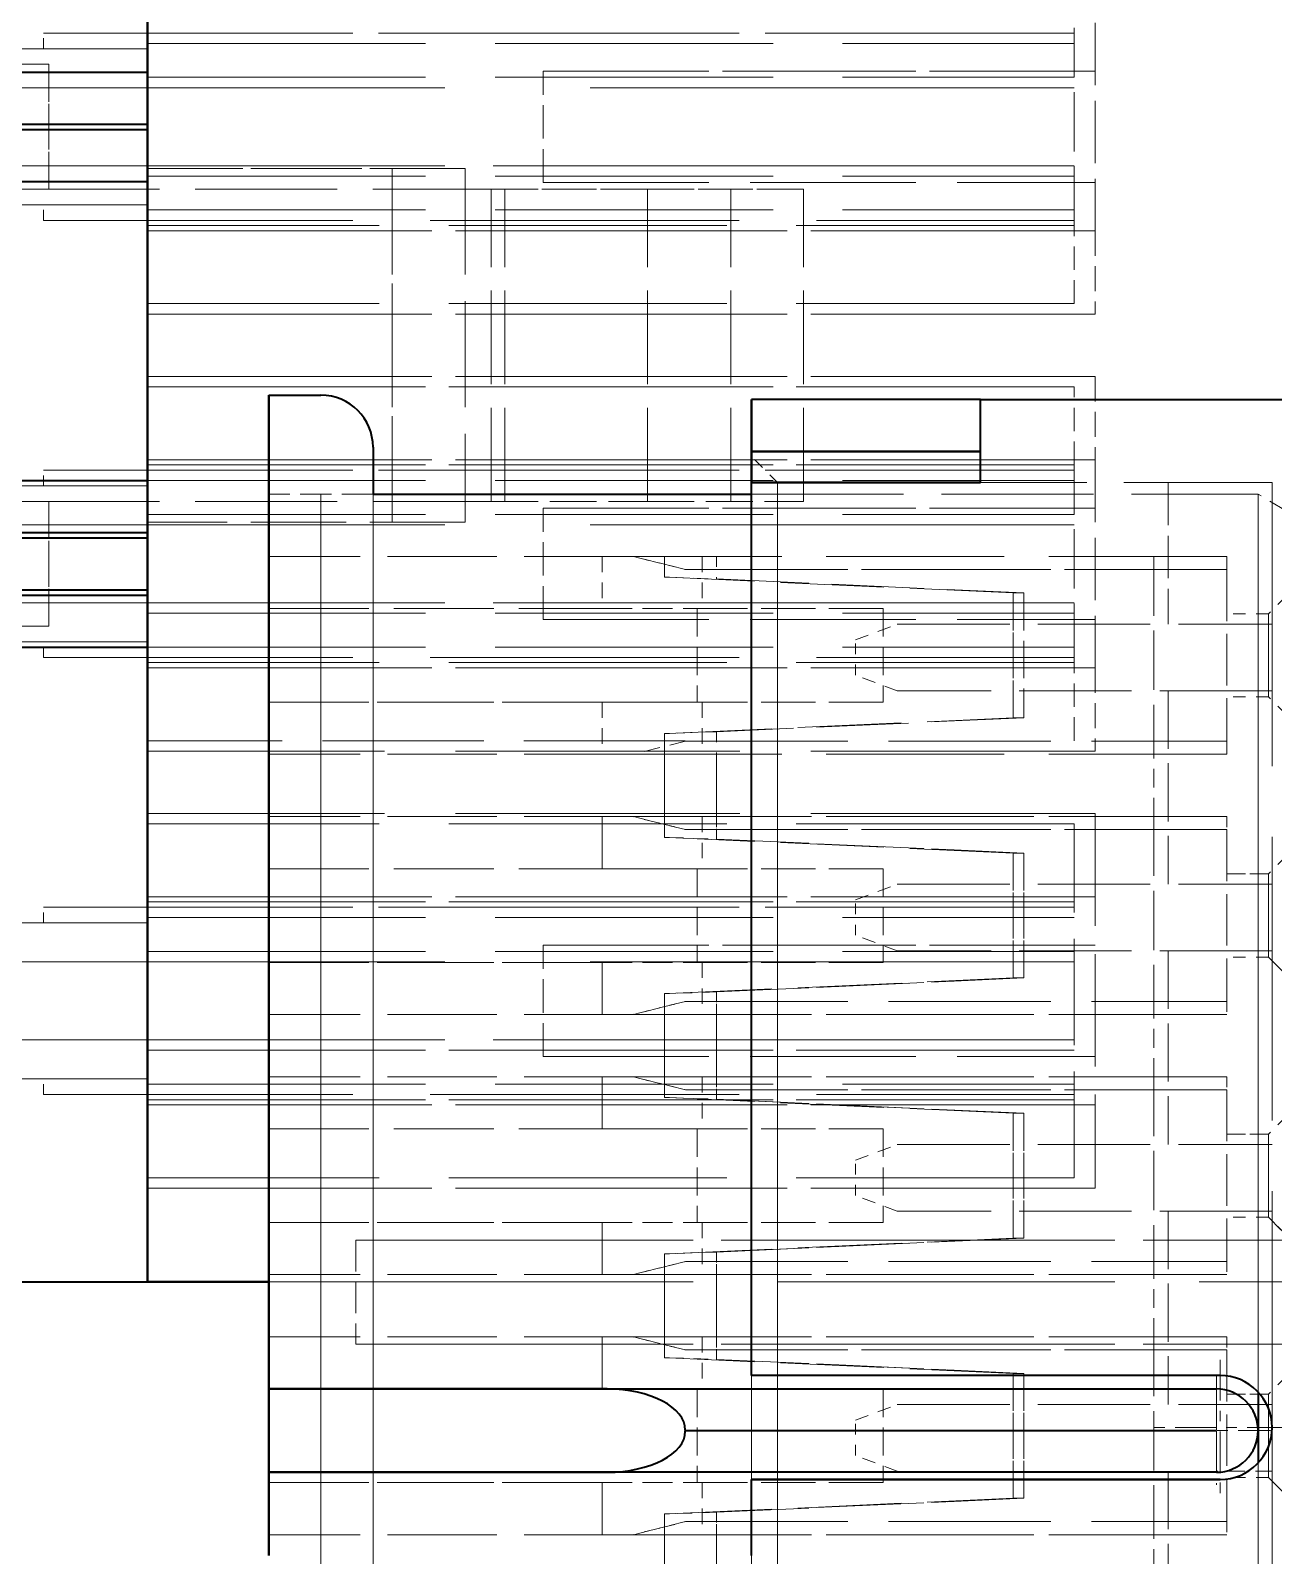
# Model space of a CAD drawing. Extents: x 23 to 417, y 3 to 294.
# Drawn here: x 326.78 to 338.72, y 114.4 to 129.05 of the extents above; entities that cross this region are included whole.
import ezdxf

# ---------------------------------------------------------------- set-up
doc = ezdxf.new("R2010")
doc.units = 0
doc.linetypes.add('DASHDOT', pattern=[18.5, 12, -3, 0.5, -3])
doc.linetypes.add('DASHED', pattern=[15, 12, -3])
doc.layers.get('0').update_dxf_attribs({"lineweight": 13})

# ---------------------------------------------------------------- blocks, each defined once
blk = doc.blocks.new('BLOCK111')
at = {"color": 7, "linetype": 'DASHDOT', "lineweight": 13, "ltscale": 0.0325}
for p, q in [((36.898, -80.427), (36.898, -81.727)), ((37.548, -81.077), (36.248, -81.077))]:
    blk.add_line(p, q, dxfattribs=at)
blk = doc.blocks.new('BLOCK115')
at = {"color": 7, "linetype": 'DASHDOT', "lineweight": 13, "ltscale": 0.026}
for p, q in [((36.863, -80.587), (36.863, -81.627)), ((37.383, -81.107), (36.343, -81.107))]:
    blk.add_line(p, q, dxfattribs=at)
blk = doc.blocks.new('BLOCK123')
at = {"color": 7, "lineweight": 35, "ltscale": 0.45}
for p, q in [((26.598, -79.677), (26.598, -61.677)), ((26.598, -61.677), (26.598, -79.677))]:
    blk.add_line(p, q, dxfattribs=at)
at = {"color": 7, "lineweight": 35, "ltscale": 0.085625}
blk.add_line((26.598, -68.052), (26.598, -64.627), dxfattribs=at)
blk.add_line((26.598, -68.052), (26.598, -64.627), dxfattribs=at)
at = {"color": 7, "linetype": 'DASHED', "lineweight": 13, "ltscale": 0.2475}
for p, q in [((35.498, -67.677), (25.598, -67.677)), ((25.598, -67.677), (35.498, -67.677)), ((25.598, -69.477), (35.498, -69.477)), ((25.598, -69.477), (35.498, -69.477)), ((35.498, -71.877), (25.598, -71.877)), ((25.598, -71.877), (35.498, -71.877)), ((25.598, -73.677), (35.498, -73.677)), ((25.598, -73.677), (35.498, -73.677)), ((35.498, -76.077), (25.598, -76.077)), ((25.598, -76.077), (35.498, -76.077)), ((25.598, -77.877), (35.498, -77.877)), ((25.598, -77.877), (35.498, -77.877))]:
    blk.add_line(p, q, dxfattribs=at)
at = {"color": 7, "linetype": 'DASHED', "lineweight": 13, "ltscale": 0.00375}
for p, q in [((25.598, -67.827), (25.598, -67.677)), ((25.598, -67.827), (25.598, -67.677)), ((25.598, -69.477), (25.598, -69.327)), ((25.598, -69.477), (25.598, -69.327)), ((25.598, -72.027), (25.598, -71.877)), ((25.598, -72.027), (25.598, -71.877)), ((25.598, -73.677), (25.598, -73.527)), ((25.598, -73.677), (25.598, -73.527)), ((25.598, -76.227), (25.598, -76.077)), ((25.598, -76.227), (25.598, -76.077)), ((25.598, -77.877), (25.598, -77.727)), ((25.598, -77.877), (25.598, -77.727))]:
    blk.add_line(p, q, dxfattribs=at)
at = {"color": 7, "linetype": 'DASHED', "lineweight": 13, "ltscale": 0.0475}
for p, q in [((35.498, -69.527), (35.498, -67.627)), ((35.498, -69.527), (35.498, -67.627)), ((35.498, -73.727), (35.498, -71.827)), ((35.498, -73.727), (35.498, -71.827)), ((36.263, -72.707), (36.263, -74.607)), ((36.263, -72.707), (36.263, -74.607)), ((36.263, -75.207), (36.263, -77.107)), ((36.263, -75.207), (36.263, -77.107)), ((36.263, -77.707), (36.263, -79.607)), ((36.263, -77.707), (36.263, -79.607)), ((36.263, -80.207), (36.263, -82.107)), ((36.263, -80.207), (36.263, -82.107))]:
    blk.add_line(p, q, dxfattribs=at)
at = {"color": 7, "linetype": 'DASHED', "lineweight": 13, "ltscale": 0.05}
for p, q in [((35.698, -67.577), (35.698, -69.577)), ((35.698, -67.577), (35.698, -69.577)), ((35.698, -71.777), (35.698, -73.777)), ((35.698, -71.777), (35.698, -73.777))]:
    blk.add_line(p, q, dxfattribs=at)
at = {"color": 7, "linetype": 'DASHED', "lineweight": 13, "ltscale": 0.2425}
for p, q in [((26.598, -67.827), (16.898, -67.827)), ((16.898, -67.827), (26.598, -67.827)), ((16.898, -69.327), (26.598, -69.327)), ((16.898, -69.327), (26.598, -69.327)), ((26.598, -72.027), (16.898, -72.027)), ((16.898, -72.027), (26.598, -72.027)), ((16.898, -73.527), (26.598, -73.527)), ((16.898, -73.527), (26.598, -73.527)), ((26.598, -76.227), (16.898, -76.227)), ((16.898, -76.227), (26.598, -76.227)), ((16.898, -77.727), (26.598, -77.727)), ((16.898, -77.727), (26.598, -77.727))]:
    blk.add_line(p, q, dxfattribs=at)
at = {"color": 7, "linetype": 'DASHED', "lineweight": 13, "ltscale": 0.008125}
for p, q in [((26.598, -68.102), (26.598, -67.777)), ((26.598, -68.102), (26.598, -67.777)), ((26.598, -69.377), (26.598, -69.052)), ((26.598, -69.377), (26.598, -69.052)), ((26.598, -72.302), (26.598, -71.977)), ((26.598, -72.302), (26.598, -71.977)), ((26.598, -73.577), (26.598, -73.252)), ((26.598, -73.577), (26.598, -73.252)), ((26.598, -76.502), (26.598, -76.177)), ((26.598, -76.502), (26.598, -76.177)), ((26.598, -77.777), (26.598, -77.452)), ((26.598, -77.777), (26.598, -77.452))]:
    blk.add_line(p, q, dxfattribs=at)
at = {"color": 7, "linetype": 'DASHED', "lineweight": 13, "ltscale": 0.2225}
for p, q in [((26.598, -67.777), (35.498, -67.777)), ((26.598, -67.777), (35.498, -67.777)), ((26.598, -68.102), (35.498, -68.102)), ((26.598, -68.102), (35.498, -68.102)), ((26.598, -68.102), (35.498, -68.102)), ((26.598, -68.102), (35.498, -68.102)), ((26.598, -69.052), (35.498, -69.052)), ((26.598, -69.052), (35.498, -69.052)), ((26.598, -69.052), (35.498, -69.052)), ((26.598, -69.052), (35.498, -69.052)), ((26.598, -69.377), (35.498, -69.377)), ((26.598, -69.377), (35.498, -69.377)), ((35.498, -69.527), (26.598, -69.527)), ((35.498, -69.527), (26.598, -69.527)), ((35.498, -70.277), (26.598, -70.277)), ((35.498, -70.277), (26.598, -70.277)), ((26.598, -71.077), (35.498, -71.077)), ((35.498, -71.077), (26.598, -71.077)), ((26.598, -71.827), (35.498, -71.827)), ((35.498, -71.827), (26.598, -71.827)), ((26.598, -71.977), (35.498, -71.977)), ((26.598, -71.977), (35.498, -71.977)), ((26.598, -72.302), (35.498, -72.302)), ((26.598, -72.302), (35.498, -72.302)), ((26.598, -72.302), (35.498, -72.302)), ((26.598, -72.302), (35.498, -72.302)), ((26.598, -73.252), (35.498, -73.252)), ((26.598, -73.252), (35.498, -73.252)), ((26.598, -73.252), (35.498, -73.252)), ((26.598, -73.252), (35.498, -73.252)), ((26.598, -73.577), (35.498, -73.577)), ((26.598, -73.577), (35.498, -73.577)), ((35.498, -73.727), (26.598, -73.727)), ((35.498, -73.727), (26.598, -73.727)), ((35.498, -75.277), (26.598, -75.277)), ((35.498, -75.277), (26.598, -75.277)), ((26.598, -76.027), (35.498, -76.027)), ((35.498, -76.027), (26.598, -76.027)), ((26.598, -76.177), (35.498, -76.177)), ((26.598, -76.177), (35.498, -76.177)), ((26.598, -76.502), (35.498, -76.502)), ((26.598, -76.502), (35.498, -76.502)), ((26.598, -76.502), (35.498, -76.502)), ((26.598, -76.502), (35.498, -76.502)), ((26.598, -77.452), (35.498, -77.452)), ((35.498, -77.452), (26.598, -77.452)), ((26.598, -77.452), (35.498, -77.452)), ((26.598, -77.452), (35.498, -77.452)), ((26.598, -77.777), (35.498, -77.777)), ((26.598, -77.777), (35.498, -77.777)), ((26.598, -77.927), (35.498, -77.927)), ((35.498, -77.927), (26.598, -77.927)), ((35.498, -78.677), (26.598, -78.677)), ((35.498, -78.677), (26.598, -78.677))]:
    blk.add_line(p, q, dxfattribs=at)
at = {"color": 7, "linetype": 'DASHED', "lineweight": 13, "ltscale": 0.0525}
for p, q in [((23.548, -67.977), (25.648, -67.977)), ((23.548, -67.977), (25.648, -67.977)), ((25.648, -69.177), (23.548, -69.177)), ((23.548, -69.177), (25.648, -69.177)), ((23.548, -72.177), (25.648, -72.177)), ((23.548, -72.177), (25.648, -72.177)), ((25.648, -73.377), (23.548, -73.377)), ((23.548, -73.377), (25.648, -73.377))]:
    blk.add_line(p, q, dxfattribs=at)
at = {"color": 7, "linetype": 'DASHED', "lineweight": 13, "ltscale": 0.03}
for p, q in [((25.648, -67.977), (25.648, -69.177)), ((25.648, -69.177), (25.648, -67.977)), ((25.648, -72.177), (25.648, -73.377)), ((25.648, -73.377), (25.648, -72.177)), ((34.912, -74.257), (34.912, -73.057)), ((34.912, -73.057), (34.912, -74.257)), ((35.013, -73.057), (35.013, -74.257)), ((35.013, -73.057), (35.013, -74.257)), ((34.912, -76.757), (34.912, -75.557)), ((34.912, -75.557), (34.912, -76.757)), ((35.013, -76.757), (35.013, -75.557)), ((35.013, -75.557), (35.013, -76.757)), ((34.912, -79.257), (34.912, -78.057)), ((34.912, -78.057), (34.912, -79.257)), ((35.013, -79.257), (35.013, -78.057)), ((35.013, -78.057), (35.013, -79.257)), ((34.912, -81.757), (34.912, -80.557)), ((34.912, -80.557), (34.912, -81.757)), ((35.013, -81.757), (35.013, -80.557)), ((35.013, -80.557), (35.013, -81.757))]:
    blk.add_line(p, q, dxfattribs=at)
at = {"color": 7, "lineweight": 35, "ltscale": 0.2425}
for p, q in [((16.898, -68.052), (26.598, -68.052)), ((16.898, -68.052), (26.598, -68.052)), ((16.898, -68.552), (26.598, -68.552)), ((16.898, -68.552), (26.598, -68.552)), ((16.898, -68.602), (26.598, -68.602)), ((16.898, -68.602), (26.598, -68.602)), ((16.898, -69.102), (26.598, -69.102)), ((16.898, -69.102), (26.598, -69.102)), ((16.898, -71.977), (26.598, -71.977)), ((16.898, -71.977), (26.598, -71.977)), ((16.898, -72.477), (26.598, -72.477)), ((16.898, -72.477), (26.598, -72.477)), ((16.898, -72.527), (26.598, -72.527)), ((16.898, -72.527), (26.598, -72.527)), ((16.898, -73.027), (26.598, -73.027)), ((16.898, -73.027), (26.598, -73.027)), ((16.898, -73.077), (26.598, -73.077)), ((16.898, -73.077), (26.598, -73.077)), ((16.898, -73.577), (26.598, -73.577)), ((16.898, -73.577), (26.598, -73.577)), ((16.898, -79.677), (26.598, -79.677)), ((16.898, -79.677), (26.598, -79.677))]:
    blk.add_line(p, q, dxfattribs=at)
at = {"color": 7, "lineweight": 35, "ltscale": 0.0125}
for p, q in [((26.598, -68.052), (26.598, -68.552)), ((26.598, -68.552), (26.598, -68.052)), ((26.598, -68.602), (26.598, -69.102)), ((26.598, -69.102), (26.598, -68.602)), ((27.763, -71.157), (28.263, -71.157)), ((27.763, -71.157), (28.263, -71.157)), ((32.398, -71.197), (32.398, -71.697)), ((32.398, -71.697), (32.398, -71.197)), ((34.598, -71.697), (34.598, -71.197)), ((34.598, -71.697), (34.598, -71.197)), ((26.598, -71.977), (26.598, -72.477)), ((26.598, -72.477), (26.598, -71.977)), ((26.598, -72.527), (26.598, -73.027)), ((26.598, -73.027), (26.598, -72.527)), ((26.598, -73.077), (26.598, -73.577)), ((26.598, -73.577), (26.598, -73.077))]:
    blk.add_line(p, q, dxfattribs=at)
at = {"color": 7, "linetype": 'DASHED', "lineweight": 13, "ltscale": 0.02675}
for p, q in [((30.398, -69.112), (30.398, -68.042)), ((30.398, -69.112), (30.398, -68.042)), ((30.398, -73.312), (30.398, -72.242)), ((30.398, -73.312), (30.398, -72.242)), ((30.398, -77.512), (30.398, -76.442)), ((30.398, -77.512), (30.398, -76.442))]:
    blk.add_line(p, q, dxfattribs=at)
at = {"color": 7, "linetype": 'DASHED', "lineweight": 13, "ltscale": 0.1325}
for p, q in [((35.698, -68.042), (30.398, -68.042)), ((30.398, -68.042), (35.698, -68.042)), ((30.398, -69.112), (35.698, -69.112)), ((30.398, -69.112), (35.698, -69.112)), ((35.698, -72.242), (30.398, -72.242)), ((30.398, -72.242), (35.698, -72.242)), ((30.398, -73.312), (35.698, -73.312)), ((30.398, -73.312), (35.698, -73.312)), ((35.698, -76.442), (30.398, -76.442)), ((30.398, -76.442), (35.698, -76.442)), ((30.398, -77.512), (35.698, -77.512)), ((30.398, -77.512), (35.698, -77.512))]:
    blk.add_line(p, q, dxfattribs=at)
at = {"color": 7, "linetype": 'DASHED', "lineweight": 13, "ltscale": 0.465}
for p, q in [((16.898, -68.202), (35.498, -68.202)), ((16.898, -68.202), (35.498, -68.202)), ((16.898, -68.202), (35.498, -68.202)), ((16.898, -68.202), (35.498, -68.202)), ((16.898, -68.952), (35.498, -68.952)), ((35.498, -68.952), (16.898, -68.952)), ((16.898, -68.952), (35.498, -68.952)), ((16.898, -68.952), (35.498, -68.952)), ((16.898, -72.402), (35.498, -72.402)), ((16.898, -72.402), (35.498, -72.402)), ((16.898, -72.402), (35.498, -72.402)), ((16.898, -72.402), (35.498, -72.402)), ((16.898, -73.152), (35.498, -73.152)), ((35.498, -73.152), (16.898, -73.152)), ((16.898, -73.152), (35.498, -73.152)), ((16.898, -73.152), (35.498, -73.152)), ((16.898, -76.602), (35.498, -76.602)), ((16.898, -76.602), (35.498, -76.602)), ((16.898, -76.602), (35.498, -76.602)), ((16.898, -76.602), (35.498, -76.602)), ((16.898, -77.352), (35.498, -77.352)), ((35.498, -77.352), (16.898, -77.352)), ((16.898, -77.352), (35.498, -77.352)), ((16.898, -77.352), (35.498, -77.352))]:
    blk.add_line(p, q, dxfattribs=at)
at = {"color": 7, "lineweight": 35, "ltscale": 0.00125}
for p, q in [((26.598, -68.602), (26.598, -68.552)), ((26.598, -68.602), (26.598, -68.552)), ((26.598, -72.527), (26.598, -72.477)), ((26.598, -72.527), (26.598, -72.477)), ((26.598, -73.077), (26.598, -73.027)), ((26.598, -73.077), (26.598, -73.027))]:
    blk.add_line(p, q, dxfattribs=at)
at = {"color": 7, "linetype": 'DASHED', "lineweight": 13, "ltscale": 0.07625}
for p, q in [((26.598, -68.977), (29.648, -68.977)), ((29.648, -68.977), (26.598, -68.977)), ((29.648, -72.377), (26.598, -72.377)), ((29.648, -72.377), (26.598, -72.377))]:
    blk.add_line(p, q, dxfattribs=at)
at = {"color": 7, "linetype": 'DASHED', "lineweight": 13, "ltscale": 0.085}
for p, q in [((28.948, -72.377), (28.948, -68.977)), ((28.948, -68.977), (28.948, -72.377)), ((29.648, -68.977), (29.648, -72.377)), ((29.648, -68.977), (29.648, -72.377)), ((35.498, -78.677), (35.498, -75.277)), ((35.498, -78.677), (35.498, -75.277))]:
    blk.add_line(p, q, dxfattribs=at)
at = {"color": 7, "lineweight": 35, "ltscale": 0.071875}
blk.add_line((26.598, -71.977), (26.598, -69.102), dxfattribs=at)
blk.add_line((26.598, -71.977), (26.598, -69.102), dxfattribs=at)
at = {"color": 7, "linetype": 'DASHED', "lineweight": 13, "ltscale": 0.11375}
for p, q in [((25.348, -69.177), (29.898, -69.177)), ((25.348, -69.177), (29.898, -69.177)), ((25.348, -72.177), (29.898, -72.177)), ((25.348, -72.177), (29.898, -72.177))]:
    blk.add_line(p, q, dxfattribs=at)
at = {"color": 7, "linetype": 'DASHED', "lineweight": 13, "ltscale": 0.0375}
for p, q in [((31.398, -69.177), (29.898, -69.177)), ((29.898, -69.177), (31.398, -69.177)), ((32.898, -69.177), (31.398, -69.177)), ((31.398, -69.177), (32.898, -69.177)), ((29.898, -72.177), (31.398, -72.177)), ((29.898, -72.177), (31.398, -72.177)), ((31.398, -72.177), (32.898, -72.177)), ((31.398, -72.177), (32.898, -72.177))]:
    blk.add_line(p, q, dxfattribs=at)
at = {"color": 7, "linetype": 'DASHED', "lineweight": 13, "ltscale": 0.075}
for p, q in [((29.898, -72.177), (29.898, -69.177)), ((29.898, -72.177), (29.898, -69.177)), ((30.03, -72.177), (30.03, -69.177)), ((30.03, -72.177), (30.03, -69.177)), ((31.398, -72.177), (31.398, -69.177)), ((31.398, -72.177), (31.398, -69.177)), ((32.198, -72.177), (32.198, -69.177)), ((32.198, -72.177), (32.198, -69.177)), ((32.898, -72.177), (32.898, -69.177)), ((32.898, -72.177), (32.898, -69.177))]:
    blk.add_line(p, q, dxfattribs=at)
at = {"color": 7, "linetype": 'DASHED', "lineweight": 13, "ltscale": 0.2275}
for p, q in [((26.598, -69.577), (35.698, -69.577)), ((35.698, -69.577), (26.598, -69.577)), ((26.598, -70.377), (35.698, -70.377)), ((35.698, -70.377), (26.598, -70.377)), ((26.598, -70.977), (35.698, -70.977)), ((35.698, -70.977), (26.598, -70.977)), ((26.598, -71.777), (35.698, -71.777)), ((35.698, -71.777), (26.598, -71.777)), ((26.598, -73.777), (35.698, -73.777)), ((35.698, -73.777), (26.598, -73.777)), ((35.698, -74.577), (26.598, -74.577)), ((35.698, -74.577), (26.598, -74.577)), ((35.698, -75.177), (26.598, -75.177)), ((35.698, -75.177), (26.598, -75.177)), ((26.598, -75.977), (35.698, -75.977)), ((35.698, -75.977), (26.598, -75.977)), ((26.598, -77.977), (35.698, -77.977)), ((35.698, -77.977), (26.598, -77.977)), ((26.598, -78.777), (35.698, -78.777)), ((35.698, -78.777), (26.598, -78.777))]:
    blk.add_line(p, q, dxfattribs=at)
at = {"color": 7, "linetype": 'DASHED', "lineweight": 13, "ltscale": 0.01875}
for p, q in [((35.498, -70.277), (35.498, -69.527)), ((35.498, -70.277), (35.498, -69.527)), ((35.498, -71.827), (35.498, -71.077)), ((35.498, -71.827), (35.498, -71.077)), ((35.498, -74.477), (35.498, -73.727)), ((35.498, -74.477), (35.498, -73.727))]:
    blk.add_line(p, q, dxfattribs=at)
at = {"color": 7, "linetype": 'DASHED', "lineweight": 13, "ltscale": 0.02}
for p, q in [((35.698, -69.577), (35.698, -70.377)), ((35.698, -69.577), (35.698, -70.377)), ((35.698, -70.977), (35.698, -71.777)), ((35.698, -70.977), (35.698, -71.777)), ((37.363, -73.257), (37.363, -74.057)), ((37.363, -74.057), (37.363, -73.257)), ((37.363, -74.057), (37.363, -73.257)), ((37.363, -73.257), (37.363, -74.057)), ((35.698, -73.777), (35.698, -74.577)), ((35.698, -73.777), (35.698, -74.577)), ((37.363, -76.557), (37.363, -75.757)), ((37.363, -75.757), (37.363, -76.557)), ((37.363, -76.557), (37.363, -75.757)), ((37.363, -75.757), (37.363, -76.557)), ((37.363, -79.057), (37.363, -78.257)), ((37.363, -78.257), (37.363, -79.057)), ((37.363, -79.057), (37.363, -78.257)), ((37.363, -78.257), (37.363, -79.057)), ((37.363, -81.557), (37.363, -80.757)), ((37.363, -80.757), (37.363, -81.557)), ((37.363, -81.557), (37.363, -80.757)), ((37.363, -80.757), (37.363, -81.557))]:
    blk.add_line(p, q, dxfattribs=at)
at = {"color": 7, "lineweight": 35, "ltscale": 0.23875}
for p, q in [((27.763, -71.157), (27.763, -80.707)), ((27.763, -80.707), (27.763, -71.157))]:
    blk.add_line(p, q, dxfattribs=at)
at = {"color": 7, "lineweight": 35, "ltscale": 0.055}
for p, q in [((34.598, -71.197), (32.398, -71.197)), ((34.598, -71.197), (32.398, -71.197)), ((32.398, -71.697), (34.598, -71.697)), ((34.598, -71.697), (32.398, -71.697)), ((32.398, -71.997), (34.598, -71.997)), ((34.598, -71.997), (32.398, -71.997))]:
    blk.add_line(p, q, dxfattribs=at)
at = {"color": 7, "lineweight": 35, "ltscale": 0.12}
blk.add_line((34.598, -71.197), (39.398, -71.197), dxfattribs=at)
blk.add_line((34.598, -71.197), (39.398, -71.197), dxfattribs=at)
at = {"color": 7, "lineweight": 35, "ltscale": 0.01125}
blk.add_line((28.763, -71.657), (28.763, -72.107), dxfattribs=at)
blk.add_line((28.763, -71.657), (28.763, -72.107), dxfattribs=at)
at = {"color": 7, "lineweight": 35, "ltscale": 0.0075}
for p, q in [((32.398, -71.697), (32.398, -71.997)), ((32.398, -71.997), (32.398, -71.697)), ((34.598, -71.997), (34.598, -71.697)), ((34.598, -71.997), (34.598, -71.697))]:
    blk.add_line(p, q, dxfattribs=at)
at = {"color": 7, "linetype": 'DASHED', "lineweight": 13, "ltscale": 0.008839}
blk.add_line((32.648, -71.997), (32.398, -71.747), dxfattribs=at)
blk.add_line((32.648, -71.997), (32.398, -71.747), dxfattribs=at)
at = {"color": 7, "lineweight": 35, "ltscale": 0.2145}
blk.add_line((32.398, -80.577), (32.398, -71.997), dxfattribs=at)
blk.add_line((32.398, -80.577), (32.398, -71.997), dxfattribs=at)
at = {"color": 7, "linetype": 'DASHED', "lineweight": 13}
for p, q in [((32.648, -97.857), (32.648, -71.997)), ((32.648, -97.857), (32.648, -71.997)), ((28.263, -97.707), (28.263, -72.107)), ((28.263, -72.107), (28.263, -97.707)), ((28.763, -72.107), (28.763, -97.707)), ((28.763, -72.107), (28.763, -97.707)), ((37.263, -97.707), (37.263, -72.107)), ((37.263, -97.707), (37.263, -72.107))]:
    blk.add_line(p, q, dxfattribs=at)
at = {"color": 7, "linetype": 'DASHED', "lineweight": 13, "ltscale": 0.2145}
blk.add_line((32.648, -71.997), (32.648, -80.577), dxfattribs=at)
blk.add_line((32.648, -71.997), (32.648, -80.577), dxfattribs=at)
at = {"color": 7, "linetype": 'DASHED', "lineweight": 13, "ltscale": 0.11875}
blk.add_line((37.398, -71.997), (32.648, -71.997), dxfattribs=at)
blk.add_line((37.398, -71.997), (32.648, -71.997), dxfattribs=at)
at = {"color": 7, "linetype": 'DASHED', "lineweight": 13, "ltscale": 0.034}
blk.add_line((36.398, -71.997), (36.398, -73.357), dxfattribs=at)
blk.add_line((36.398, -71.997), (36.398, -73.357), dxfattribs=at)
at = {"color": 7, "linetype": 'DASHED', "lineweight": 13, "ltscale": 0.227}
blk.add_line((37.398, -71.997), (37.398, -81.077), dxfattribs=at)
blk.add_line((37.398, -71.997), (37.398, -81.077), dxfattribs=at)
at = {"color": 7, "linetype": 'DASHED', "lineweight": 13, "ltscale": 0.025}
for p, q in [((28.763, -72.107), (27.763, -72.107)), ((28.763, -72.107), (27.763, -72.107)), ((31.563, -75.407), (31.563, -74.407)), ((31.563, -74.407), (31.563, -75.407)), ((31.563, -77.907), (31.563, -76.907)), ((31.563, -76.907), (31.563, -77.907)), ((28.598, -79.277), (28.598, -80.277)), ((28.598, -79.277), (28.598, -80.277)), ((31.563, -80.407), (31.563, -79.407)), ((31.563, -79.407), (31.563, -80.407)), ((31.563, -82.907), (31.563, -81.907)), ((31.563, -81.907), (31.563, -82.907))]:
    blk.add_line(p, q, dxfattribs=at)
at = {"color": 7, "lineweight": 35, "ltscale": 0.090896}
blk.add_line((28.763, -72.107), (32.398, -72.107), dxfattribs=at)
blk.add_line((28.763, -72.107), (32.398, -72.107), dxfattribs=at)
at = {"color": 7, "linetype": 'DASHED', "lineweight": 13, "ltscale": 0.121604}
blk.add_line((32.398, -72.107), (37.263, -72.107), dxfattribs=at)
blk.add_line((32.398, -72.107), (37.263, -72.107), dxfattribs=at)
at = {"color": 7, "linetype": 'DASHED', "lineweight": 13, "ltscale": 0.215684}
blk.add_line((37.263, -72.107), (37.263, -80.734), dxfattribs=at)
blk.add_line((37.263, -72.107), (37.263, -80.734), dxfattribs=at)
at = {"color": 7, "linetype": 'DASHED', "lineweight": 13, "ltscale": 0.014577}
blk.add_line((37.763, -72.407), (37.263, -72.107), dxfattribs=at)
blk.add_line((37.763, -72.407), (37.263, -72.107), dxfattribs=at)
at = {"color": 7, "linetype": 'DASHED', "lineweight": 13, "ltscale": 0.0875}
for p, q in [((31.263, -72.707), (27.763, -72.707)), ((31.263, -72.707), (27.763, -72.707)), ((31.263, -74.607), (27.763, -74.607)), ((31.263, -74.607), (27.763, -74.607)), ((31.263, -75.207), (27.763, -75.207)), ((31.263, -75.207), (27.763, -75.207)), ((31.263, -77.107), (27.763, -77.107)), ((31.263, -77.107), (27.763, -77.107)), ((31.263, -77.707), (27.763, -77.707)), ((31.263, -77.707), (27.763, -77.707)), ((31.263, -79.607), (27.763, -79.607)), ((31.263, -79.607), (27.763, -79.607)), ((31.263, -80.207), (27.763, -80.207)), ((31.263, -80.207), (27.763, -80.207)), ((31.263, -82.107), (27.763, -82.107)), ((31.263, -82.107), (27.763, -82.107))]:
    blk.add_line(p, q, dxfattribs=at)
at = {"color": 7, "linetype": 'DASHED', "lineweight": 13, "ltscale": 0.0125}
for p, q in [((30.963, -72.707), (30.963, -73.207)), ((30.963, -72.707), (30.963, -73.207)), ((31.924, -72.707), (31.924, -73.207)), ((31.924, -72.707), (31.924, -73.207)), ((30.963, -74.107), (30.963, -74.607)), ((30.963, -74.107), (30.963, -74.607)), ((31.924, -74.107), (31.924, -74.607)), ((31.924, -74.107), (31.924, -74.607)), ((30.963, -75.707), (30.963, -75.207)), ((30.963, -75.207), (30.963, -75.707)), ((31.924, -75.207), (31.924, -75.707)), ((31.924, -75.207), (31.924, -75.707)), ((30.963, -77.107), (30.963, -76.607)), ((30.963, -76.607), (30.963, -77.107)), ((31.924, -76.607), (31.924, -77.107)), ((31.924, -76.607), (31.924, -77.107)), ((30.963, -78.207), (30.963, -77.707)), ((30.963, -77.707), (30.963, -78.207)), ((31.924, -77.707), (31.924, -78.207)), ((31.924, -77.707), (31.924, -78.207)), ((30.963, -79.607), (30.963, -79.107)), ((30.963, -79.107), (30.963, -79.607)), ((31.924, -79.107), (31.924, -79.607)), ((31.924, -79.107), (31.924, -79.607)), ((30.963, -80.707), (30.963, -80.207)), ((30.963, -80.207), (30.963, -80.707)), ((31.924, -80.207), (31.924, -80.707)), ((31.924, -80.207), (31.924, -80.707)), ((30.963, -82.107), (30.963, -81.607)), ((30.963, -81.607), (30.963, -82.107)), ((31.924, -81.607), (31.924, -82.107)), ((31.924, -81.607), (31.924, -82.107))]:
    blk.add_line(p, q, dxfattribs=at)
at = {"color": 7, "linetype": 'DASHED', "lineweight": 13, "ltscale": 0.1425}
for p, q in [((36.963, -72.707), (31.263, -72.707)), ((36.963, -72.707), (31.263, -72.707)), ((36.963, -74.607), (31.263, -74.607)), ((36.963, -74.607), (31.263, -74.607)), ((36.963, -75.207), (31.263, -75.207)), ((31.263, -75.207), (36.963, -75.207)), ((36.963, -77.107), (31.263, -77.107)), ((31.263, -77.107), (36.963, -77.107)), ((36.963, -77.707), (31.263, -77.707)), ((31.263, -77.707), (36.963, -77.707)), ((36.963, -79.607), (31.263, -79.607)), ((31.263, -79.607), (36.963, -79.607)), ((36.963, -80.207), (31.263, -80.207)), ((31.263, -80.207), (36.963, -80.207)), ((36.963, -82.107), (31.263, -82.107)), ((31.263, -82.107), (36.963, -82.107))]:
    blk.add_line(p, q, dxfattribs=at)
at = {"color": 7, "linetype": 'DASHED', "lineweight": 13, "ltscale": 0.012885}
for p, q in [((31.763, -72.832), (31.263, -72.707)), ((31.263, -72.707), (31.763, -72.832)), ((31.763, -74.482), (31.263, -74.607)), ((31.763, -74.482), (31.263, -74.607)), ((31.763, -75.332), (31.263, -75.207)), ((31.263, -75.207), (31.763, -75.332)), ((31.263, -77.107), (31.763, -76.982)), ((31.763, -76.982), (31.263, -77.107)), ((31.763, -77.832), (31.263, -77.707)), ((31.263, -77.707), (31.763, -77.832)), ((31.263, -79.607), (31.763, -79.482)), ((31.763, -79.482), (31.263, -79.607)), ((31.763, -80.332), (31.263, -80.207)), ((31.263, -80.207), (31.763, -80.332)), ((31.263, -82.107), (31.763, -81.982)), ((31.763, -81.982), (31.263, -82.107))]:
    blk.add_line(p, q, dxfattribs=at)
at = {"color": 7, "linetype": 'DASHED', "lineweight": 13, "ltscale": 0.005}
for p, q in [((31.563, -72.907), (31.563, -72.707)), ((31.563, -72.707), (31.563, -72.907))]:
    blk.add_line(p, q, dxfattribs=at)
at = {"color": 7, "linetype": 'DASHED', "lineweight": 13, "ltscale": 0.13}
for p, q in [((36.963, -72.832), (31.763, -72.832)), ((31.763, -72.832), (36.963, -72.832)), ((31.763, -74.482), (36.963, -74.482)), ((31.763, -74.482), (36.963, -74.482)), ((36.963, -75.332), (31.763, -75.332)), ((31.763, -75.332), (36.963, -75.332)), ((31.763, -76.982), (36.963, -76.982)), ((31.763, -76.982), (36.963, -76.982)), ((36.963, -77.832), (31.763, -77.832)), ((31.763, -77.832), (36.963, -77.832)), ((31.763, -79.482), (36.963, -79.482)), ((31.763, -79.482), (36.963, -79.482)), ((36.963, -80.332), (31.763, -80.332)), ((31.763, -80.332), (36.963, -80.332)), ((31.763, -81.982), (36.963, -81.982)), ((31.763, -81.982), (36.963, -81.982))]:
    blk.add_line(p, q, dxfattribs=at)
at = {"color": 7, "linetype": 'DASHED', "lineweight": 13, "ltscale": 0.00541}
for p, q in [((32.063, -72.707), (32.063, -72.923)), ((32.063, -72.707), (32.063, -72.923)), ((32.063, -74.391), (32.063, -74.607)), ((32.063, -74.391), (32.063, -74.607)), ((32.063, -75.423), (32.063, -75.207)), ((32.063, -75.207), (32.063, -75.423)), ((32.063, -77.107), (32.063, -76.891)), ((32.063, -76.891), (32.063, -77.107)), ((32.063, -77.923), (32.063, -77.707)), ((32.063, -77.707), (32.063, -77.923)), ((32.063, -79.607), (32.063, -79.391)), ((32.063, -79.391), (32.063, -79.607)), ((32.063, -80.423), (32.063, -80.207)), ((32.063, -80.207), (32.063, -80.423)), ((32.063, -82.107), (32.063, -81.891)), ((32.063, -81.891), (32.063, -82.107))]:
    blk.add_line(p, q, dxfattribs=at)
at = {"color": 7, "linetype": 'DASHED', "lineweight": 13, "ltscale": 0.003125}
for p, q in [((36.963, -72.707), (36.963, -72.832)), ((36.963, -72.832), (36.963, -72.707)), ((36.963, -74.482), (36.963, -74.607)), ((36.963, -74.607), (36.963, -74.482)), ((36.963, -75.207), (36.963, -75.332)), ((36.963, -75.207), (36.963, -75.332)), ((36.963, -76.982), (36.963, -77.107)), ((36.963, -76.982), (36.963, -77.107)), ((36.963, -77.707), (36.963, -77.832)), ((36.963, -77.707), (36.963, -77.832)), ((36.963, -79.482), (36.963, -79.607)), ((36.963, -79.482), (36.963, -79.607)), ((36.963, -80.207), (36.963, -80.332)), ((36.963, -80.207), (36.963, -80.332)), ((36.963, -81.982), (36.963, -82.107)), ((36.963, -81.982), (36.963, -82.107))]:
    blk.add_line(p, q, dxfattribs=at)
at = {"color": 7, "linetype": 'DASHED', "lineweight": 13, "ltscale": 0.04125}
for p, q in [((36.963, -72.832), (36.963, -74.482)), ((36.963, -72.832), (36.963, -74.482)), ((36.963, -75.332), (36.963, -76.982)), ((36.963, -75.332), (36.963, -76.982)), ((36.963, -77.832), (36.963, -79.482)), ((36.963, -77.832), (36.963, -79.482)), ((36.963, -80.332), (36.963, -81.982)), ((36.963, -80.332), (36.963, -81.982))]:
    blk.add_line(p, q, dxfattribs=at)
at = {"color": 7, "linetype": 'DASHED', "lineweight": 13, "ltscale": 0.001151}
for p, q in [((31.609, -72.907), (31.563, -72.907)), ((31.609, -72.907), (31.563, -72.907)), ((31.609, -74.407), (31.563, -74.407)), ((31.609, -74.407), (31.563, -74.407)), ((31.563, -75.407), (31.609, -75.407)), ((31.609, -75.407), (31.563, -75.407)), ((31.609, -76.907), (31.563, -76.907)), ((31.609, -76.907), (31.563, -76.907)), ((31.563, -77.907), (31.609, -77.907)), ((31.609, -77.907), (31.563, -77.907)), ((31.609, -79.407), (31.563, -79.407)), ((31.609, -79.407), (31.563, -79.407)), ((31.563, -80.407), (31.609, -80.407)), ((31.609, -80.407), (31.563, -80.407)), ((31.609, -81.907), (31.563, -81.907)), ((31.609, -81.907), (31.563, -81.907))]:
    blk.add_line(p, q, dxfattribs=at)
at = {"color": 7, "linetype": 'DASHED', "lineweight": 13, "ltscale": 0.0829}
for p, q in [((34.912, -73.057), (31.599, -72.907)), ((34.912, -73.057), (31.599, -72.907)), ((31.599, -74.407), (34.912, -74.257)), ((31.599, -74.407), (34.912, -74.257)), ((34.912, -75.557), (31.599, -75.407)), ((34.912, -75.557), (31.599, -75.407)), ((31.599, -76.907), (34.912, -76.757)), ((31.599, -76.907), (34.912, -76.757)), ((34.912, -78.057), (31.599, -77.907)), ((34.912, -78.057), (31.599, -77.907)), ((31.599, -79.407), (34.912, -79.257)), ((31.599, -79.407), (34.912, -79.257)), ((34.912, -80.557), (31.599, -80.407)), ((34.912, -80.557), (31.599, -80.407)), ((31.599, -81.907), (34.912, -81.757)), ((31.599, -81.907), (34.912, -81.757))]:
    blk.add_line(p, q, dxfattribs=at)
at = {"color": 7, "linetype": 'DASHED', "lineweight": 13, "ltscale": 0.011356}
for p, q in [((31.609, -72.907), (32.063, -72.923)), ((31.609, -72.907), (32.063, -72.923)), ((32.063, -74.391), (31.609, -74.407)), ((32.063, -74.391), (31.609, -74.407)), ((31.609, -75.407), (32.063, -75.423)), ((31.609, -75.407), (32.063, -75.423)), ((32.063, -76.891), (31.609, -76.907)), ((32.063, -76.891), (31.609, -76.907)), ((31.609, -77.907), (32.063, -77.923)), ((31.609, -77.907), (32.063, -77.923)), ((32.063, -79.391), (31.609, -79.407)), ((32.063, -79.391), (31.609, -79.407)), ((31.609, -80.407), (32.063, -80.423)), ((31.609, -80.407), (32.063, -80.423)), ((32.063, -81.891), (31.609, -81.907)), ((32.063, -81.891), (31.609, -81.907))]:
    blk.add_line(p, q, dxfattribs=at)
at = {"color": 7, "linetype": 'DASHED', "lineweight": 13, "ltscale": 0.073826}
for p, q in [((32.063, -72.923), (35.013, -73.057)), ((32.063, -72.923), (35.013, -73.057)), ((35.013, -74.257), (32.063, -74.391)), ((35.013, -74.257), (32.063, -74.391)), ((35.013, -75.557), (32.063, -75.423)), ((32.063, -75.423), (35.013, -75.557)), ((32.063, -76.891), (35.013, -76.757)), ((35.013, -76.757), (32.063, -76.891)), ((35.013, -78.057), (32.063, -77.923)), ((32.063, -77.923), (35.013, -78.057)), ((32.063, -79.391), (35.013, -79.257)), ((35.013, -79.257), (32.063, -79.391)), ((35.013, -80.557), (32.063, -80.423)), ((32.063, -80.423), (35.013, -80.557)), ((32.063, -81.891), (35.013, -81.757)), ((35.013, -81.757), (32.063, -81.891))]:
    blk.add_line(p, q, dxfattribs=at)
at = {"color": 7, "linetype": 'DASHED', "lineweight": 13, "ltscale": 0.014142}
for p, q in [((37.763, -72.857), (37.363, -73.257)), ((37.763, -72.857), (37.363, -73.257)), ((37.763, -74.457), (37.363, -74.057)), ((37.763, -74.457), (37.363, -74.057)), ((37.763, -75.357), (37.363, -75.757)), ((37.763, -75.357), (37.363, -75.757)), ((37.363, -76.557), (37.763, -76.957)), ((37.763, -76.957), (37.363, -76.557)), ((37.763, -77.857), (37.363, -78.257)), ((37.763, -77.857), (37.363, -78.257)), ((37.363, -79.057), (37.763, -79.457)), ((37.763, -79.457), (37.363, -79.057)), ((37.763, -80.357), (37.363, -80.757)), ((37.763, -80.357), (37.363, -80.757)), ((37.363, -81.557), (37.763, -81.957)), ((37.763, -81.957), (37.363, -81.557))]:
    blk.add_line(p, q, dxfattribs=at)
at = {"color": 7, "linetype": 'DASHED', "lineweight": 13, "ltscale": 0.002515}
for p, q in [((34.912, -73.057), (35.013, -73.057)), ((34.912, -73.057), (35.013, -73.057)), ((34.912, -74.257), (35.013, -74.257)), ((35.013, -74.257), (34.912, -74.257)), ((34.912, -75.557), (35.013, -75.557)), ((34.912, -75.557), (35.013, -75.557)), ((34.912, -76.757), (35.013, -76.757)), ((35.013, -76.757), (34.912, -76.757)), ((34.912, -78.057), (35.013, -78.057)), ((34.912, -78.057), (35.013, -78.057)), ((34.912, -79.257), (35.013, -79.257)), ((35.013, -79.257), (34.912, -79.257)), ((34.912, -80.557), (35.013, -80.557)), ((34.912, -80.557), (35.013, -80.557)), ((34.912, -81.757), (35.013, -81.757)), ((35.013, -81.757), (34.912, -81.757))]:
    blk.add_line(p, q, dxfattribs=at)
at = {"color": 7, "linetype": 'DASHED', "lineweight": 13, "ltscale": 0.08}
for p, q in [((27.763, -73.207), (30.963, -73.207)), ((27.763, -73.207), (30.963, -73.207)), ((30.963, -74.107), (27.763, -74.107)), ((27.763, -74.107), (30.963, -74.107)), ((27.763, -75.707), (30.963, -75.707)), ((27.763, -75.707), (30.963, -75.707)), ((30.963, -76.607), (27.763, -76.607)), ((27.763, -76.607), (30.963, -76.607)), ((27.763, -78.207), (30.963, -78.207)), ((27.763, -78.207), (30.963, -78.207)), ((30.963, -79.107), (27.763, -79.107)), ((27.763, -79.107), (30.963, -79.107)), ((30.963, -81.607), (27.763, -81.607)), ((27.763, -81.607), (30.963, -81.607))]:
    blk.add_line(p, q, dxfattribs=at)
at = {"color": 7, "linetype": 'DASHED', "lineweight": 13, "ltscale": 0.02404}
for p, q in [((30.963, -73.207), (31.924, -73.207)), ((30.963, -73.207), (31.924, -73.207)), ((31.924, -74.107), (30.963, -74.107)), ((30.963, -74.107), (31.924, -74.107)), ((31.924, -75.707), (30.963, -75.707)), ((30.963, -75.707), (31.924, -75.707)), ((30.963, -76.607), (31.924, -76.607)), ((30.963, -76.607), (31.924, -76.607)), ((31.924, -78.207), (30.963, -78.207)), ((30.963, -78.207), (31.924, -78.207)), ((30.963, -79.107), (31.924, -79.107)), ((30.963, -79.107), (31.924, -79.107)), ((30.963, -81.607), (31.924, -81.607)), ((30.963, -81.607), (31.924, -81.607))]:
    blk.add_line(p, q, dxfattribs=at)
at = {"color": 7, "linetype": 'DASHED', "lineweight": 13, "ltscale": 0.0225}
for p, q in [((31.877, -73.207), (31.877, -74.107)), ((31.877, -73.207), (31.877, -74.107)), ((33.663, -73.207), (33.663, -74.107)), ((33.663, -73.207), (33.663, -74.107)), ((31.877, -75.707), (31.877, -76.607)), ((31.877, -75.707), (31.877, -76.607)), ((33.663, -75.707), (33.663, -76.607)), ((33.663, -75.707), (33.663, -76.607)), ((31.877, -78.207), (31.877, -79.107)), ((31.877, -78.207), (31.877, -79.107)), ((33.663, -78.207), (33.663, -79.107)), ((33.663, -78.207), (33.663, -79.107)), ((31.877, -80.707), (31.877, -81.607)), ((31.877, -80.707), (31.877, -81.607)), ((33.663, -80.707), (33.663, -81.607)), ((33.663, -80.707), (33.663, -81.607))]:
    blk.add_line(p, q, dxfattribs=at)
at = {"color": 7, "linetype": 'DASHED', "lineweight": 13, "ltscale": 0.04346}
for p, q in [((33.663, -73.207), (31.924, -73.207)), ((33.663, -73.207), (31.924, -73.207)), ((33.663, -74.107), (31.924, -74.107)), ((33.663, -74.107), (31.924, -74.107)), ((33.663, -75.707), (31.924, -75.707)), ((33.663, -75.707), (31.924, -75.707)), ((33.663, -76.607), (31.924, -76.607)), ((33.663, -76.607), (31.924, -76.607)), ((33.663, -78.207), (31.924, -78.207)), ((33.663, -78.207), (31.924, -78.207)), ((33.663, -79.107), (31.924, -79.107)), ((33.663, -79.107), (31.924, -79.107)), ((33.663, -81.607), (31.924, -81.607)), ((33.663, -81.607), (31.924, -81.607))]:
    blk.add_line(p, q, dxfattribs=at)
at = {"color": 7, "linetype": 'DASHED', "lineweight": 13, "ltscale": 0.01}
for p, q in [((37.363, -73.257), (36.963, -73.257)), ((37.363, -73.257), (36.963, -73.257)), ((37.363, -74.057), (36.963, -74.057)), ((37.363, -74.057), (36.963, -74.057)), ((36.963, -75.757), (37.363, -75.757)), ((37.363, -75.757), (36.963, -75.757)), ((37.363, -76.557), (36.963, -76.557)), ((37.363, -76.557), (36.963, -76.557)), ((36.963, -78.257), (37.363, -78.257)), ((37.363, -78.257), (36.963, -78.257)), ((37.363, -79.057), (36.963, -79.057)), ((37.363, -79.057), (36.963, -79.057)), ((36.963, -80.757), (37.363, -80.757)), ((37.363, -80.757), (36.963, -80.757)), ((37.363, -81.557), (36.963, -81.557)), ((37.363, -81.557), (36.963, -81.557))]:
    blk.add_line(p, q, dxfattribs=at)
at = {"color": 7, "linetype": 'DASHED', "lineweight": 13, "ltscale": 0.01068}
for p, q in [((33.398, -73.507), (33.798, -73.357)), ((33.398, -73.507), (33.798, -73.357)), ((33.798, -73.997), (33.398, -73.847)), ((33.798, -73.997), (33.398, -73.847)), ((33.398, -76.007), (33.798, -75.857)), ((33.398, -76.007), (33.798, -75.857)), ((33.798, -76.497), (33.398, -76.347)), ((33.798, -76.497), (33.398, -76.347)), ((33.398, -78.507), (33.798, -78.357)), ((33.398, -78.507), (33.798, -78.357)), ((33.798, -78.997), (33.398, -78.847)), ((33.798, -78.997), (33.398, -78.847)), ((33.398, -81.007), (33.798, -80.857)), ((33.398, -81.007), (33.798, -80.857)), ((33.798, -81.497), (33.398, -81.347)), ((33.798, -81.497), (33.398, -81.347))]:
    blk.add_line(p, q, dxfattribs=at)
at = {"color": 7, "linetype": 'DASHED', "lineweight": 13, "ltscale": 0.09}
for p, q in [((33.798, -73.357), (37.398, -73.357)), ((33.798, -73.357), (37.398, -73.357)), ((37.398, -73.997), (33.798, -73.997)), ((37.398, -73.997), (33.798, -73.997)), ((35.698, -75.177), (35.698, -78.777)), ((35.698, -75.177), (35.698, -78.777)), ((33.798, -75.857), (37.398, -75.857)), ((33.798, -75.857), (37.398, -75.857)), ((37.398, -76.497), (33.798, -76.497)), ((37.398, -76.497), (33.798, -76.497)), ((33.798, -78.357), (37.398, -78.357)), ((33.798, -78.357), (37.398, -78.357)), ((37.398, -78.997), (33.798, -78.997)), ((37.398, -78.997), (33.798, -78.997)), ((33.798, -80.857), (37.398, -80.857)), ((33.798, -80.857), (37.398, -80.857))]:
    blk.add_line(p, q, dxfattribs=at)
at = {"color": 7, "linetype": 'DASHED', "lineweight": 13, "ltscale": 0.0085}
for p, q in [((33.398, -73.847), (33.398, -73.507)), ((33.398, -73.847), (33.398, -73.507)), ((33.398, -76.347), (33.398, -76.007)), ((33.398, -76.347), (33.398, -76.007)), ((33.398, -78.847), (33.398, -78.507)), ((33.398, -78.847), (33.398, -78.507)), ((33.398, -81.347), (33.398, -81.007)), ((33.398, -81.347), (33.398, -81.007))]:
    blk.add_line(p, q, dxfattribs=at)
at = {"color": 7, "lineweight": 35, "ltscale": 0.1525}
blk.add_line((26.598, -79.677), (26.598, -73.577), dxfattribs=at)
blk.add_line((26.598, -79.677), (26.598, -73.577), dxfattribs=at)
at = {"color": 7, "linetype": 'DASHED', "lineweight": 13, "ltscale": 0.0465}
for p, q in [((36.398, -73.997), (36.398, -75.857)), ((36.398, -73.997), (36.398, -75.857)), ((36.398, -76.497), (36.398, -78.357)), ((36.398, -76.497), (36.398, -78.357)), ((36.398, -78.997), (36.398, -80.857)), ((36.398, -78.997), (36.398, -80.857)), ((36.398, -81.497), (36.398, -83.357)), ((36.398, -81.497), (36.398, -83.357))]:
    blk.add_line(p, q, dxfattribs=at)
at = {"color": 7, "linetype": 'DASHED', "lineweight": 13, "ltscale": 0.129101}
blk.add_line((31.762, -74.477), (26.598, -74.477), dxfattribs=at)
blk.add_line((31.762, -74.477), (26.598, -74.477), dxfattribs=at)
at = {"color": 7, "linetype": 'DASHED', "lineweight": 13, "ltscale": 0.015}
for p, q in [((32.063, -74.607), (32.063, -75.207)), ((32.063, -75.207), (32.063, -74.607)), ((36.263, -75.207), (36.263, -74.607)), ((36.263, -75.207), (36.263, -74.607)), ((32.063, -77.107), (32.063, -77.707)), ((32.063, -77.707), (32.063, -77.107)), ((36.263, -77.707), (36.263, -77.107)), ((36.263, -77.707), (36.263, -77.107)), ((32.063, -79.607), (32.063, -80.207)), ((32.063, -80.207), (32.063, -79.607)), ((36.263, -80.207), (36.263, -79.607)), ((36.263, -80.207), (36.263, -79.607)), ((32.063, -82.107), (32.063, -82.707)), ((32.063, -82.707), (32.063, -82.107)), ((36.263, -82.707), (36.263, -82.107)), ((36.263, -82.707), (36.263, -82.107))]:
    blk.add_line(p, q, dxfattribs=at)
at = {"color": 7, "linetype": 'DASHED', "lineweight": 13, "ltscale": 0.27}
for p, q in [((39.398, -79.277), (28.598, -79.277)), ((28.598, -79.277), (39.398, -79.277)), ((28.598, -79.677), (39.398, -79.677)), ((28.598, -79.677), (39.398, -79.677)), ((39.398, -80.277), (28.598, -80.277)), ((28.598, -80.277), (39.398, -80.277))]:
    blk.add_line(p, q, dxfattribs=at)
at = {"color": 7, "lineweight": 35, "ltscale": 0.029101}
for p, q in [((26.598, -79.677), (27.762, -79.677)), ((27.762, -79.677), (26.598, -79.677))]:
    blk.add_line(p, q, dxfattribs=at)
at = {"color": 7, "linetype": 'DASHED', "lineweight": 13, "ltscale": 0.020899}
for p, q in [((27.762, -79.677), (28.598, -79.677)), ((28.598, -79.677), (27.762, -79.677))]:
    blk.add_line(p, q, dxfattribs=at)
at = {"color": 7, "linetype": 'DASHED', "lineweight": 13, "ltscale": 0.2175}
for p, q in [((32.398, -80.577), (32.398, -89.277)), ((32.398, -89.277), (32.398, -80.577))]:
    blk.add_line(p, q, dxfattribs=at)
at = {"color": 7, "lineweight": 35, "ltscale": 0.1125}
for p, q in [((36.898, -80.577), (32.398, -80.577)), ((36.898, -80.577), (32.398, -80.577)), ((32.398, -81.577), (36.898, -81.577)), ((36.898, -81.577), (32.398, -81.577))]:
    blk.add_line(p, q, dxfattribs=at)
at = {"color": 7, "lineweight": 35, "ltscale": 0.02}
for p, q in [((27.763, -80.707), (27.763, -81.507)), ((27.763, -81.507), (27.763, -80.707)), ((27.763, -81.507), (27.763, -82.307)), ((27.763, -82.307), (27.763, -81.507))]:
    blk.add_line(p, q, dxfattribs=at)
at = {"color": 7, "lineweight": 35, "ltscale": 0.08119}
for p, q in [((27.763, -80.707), (31.01, -80.707)), ((31.01, -80.707), (27.763, -80.707)), ((31.01, -81.507), (27.763, -81.507)), ((27.763, -81.507), (31.01, -81.507))]:
    blk.add_line(p, q, dxfattribs=at)
at = {"color": 7, "lineweight": 35, "ltscale": 0.14631}
for p, q in [((31.01, -80.707), (36.863, -80.707)), ((31.01, -80.707), (36.863, -80.707)), ((36.863, -81.507), (31.01, -81.507)), ((36.863, -81.507), (31.01, -81.507))]:
    blk.add_line(p, q, dxfattribs=at)
at = {"color": 7, "lineweight": 13, "ltscale": 0.009875}
for p, q in [((36.863, -81.102), (36.863, -80.707)), ((36.863, -81.102), (36.863, -80.707)), ((36.863, -81.112), (36.863, -81.507)), ((36.863, -81.112), (36.863, -81.507))]:
    blk.add_line(p, q, dxfattribs=at)
at = {"color": 7, "lineweight": 35, "ltscale": 0.009316}
blk.add_line((37.263, -80.734), (37.263, -81.107), dxfattribs=at)
blk.add_line((37.263, -80.734), (37.263, -81.107), dxfattribs=at)
at = {"color": 7, "lineweight": 35, "ltscale": 0.00025}
for p, q in [((31.763, -81.102), (31.763, -81.112)), ((31.763, -81.112), (31.763, -81.102))]:
    blk.add_line(p, q, dxfattribs=at)
at = {"color": 7, "lineweight": 13, "ltscale": 0.1275}
for p, q in [((31.763, -81.102), (36.863, -81.102)), ((31.763, -81.102), (36.863, -81.102)), ((36.863, -81.112), (31.763, -81.112)), ((36.863, -81.112), (31.763, -81.112))]:
    blk.add_line(p, q, dxfattribs=at)
at = {"color": 7, "lineweight": 35, "ltscale": 0.007816}
blk.add_line((37.263, -81.107), (37.263, -81.42), dxfattribs=at)
blk.add_line((37.263, -81.107), (37.263, -81.42), dxfattribs=at)
at = {"color": 7, "linetype": 'DASHED', "lineweight": 13, "ltscale": 0.1925}
blk.add_line((37.398, -81.077), (37.398, -88.777), dxfattribs=at)
blk.add_line((37.398, -81.077), (37.398, -88.777), dxfattribs=at)
at = {"color": 7, "linetype": 'DASHED', "lineweight": 13, "ltscale": 0.175368}
blk.add_line((37.263, -81.42), (37.263, -88.434), dxfattribs=at)
blk.add_line((37.263, -81.42), (37.263, -88.434), dxfattribs=at)
at = {"color": 7, "lineweight": 35, "ltscale": 0.01825}
blk.add_line((32.398, -82.307), (32.398, -81.577), dxfattribs=at)
blk.add_line((32.398, -82.307), (32.398, -81.577), dxfattribs=at)
at = {"color": 7, "linetype": 'DASHED', "lineweight": 13, "ltscale": 0.1675}
blk.add_line((32.648, -81.577), (32.648, -88.277), dxfattribs=at)
blk.add_line((32.648, -81.577), (32.648, -88.277), dxfattribs=at)
at = {"color": 7, "linetype": 'DASHED', "lineweight": 13, "ltscale": 0.013396}
blk.add_line((37.398, -81.497), (36.863, -81.497), dxfattribs=at)
blk.add_line((37.398, -81.497), (36.863, -81.497), dxfattribs=at)
at = {"color": 7, "lineweight": 35}
for centre, radius, start, end in [((28.263, -71.657), 0.5, 0, 90), ((28.263, -71.657), 0.5, 0, 90), ((36.898, -81.077), 0.5, 270, 450), ((36.898, -81.077), 0.5, 270, 450), ((36.863, -81.107), 0.4, 270, 450), ((36.863, -81.107), 0.4, 270, 450)]:
    blk.add_arc(centre, radius, start, end, dxfattribs=at)
for centre, major_axis, start_param, end_param in [((31.01, -81.102), (-0.752, 0), 3.141593, 4.712389), ((31.01, -81.102), (-0.752, 0), 3.141593, 4.712389), ((31.01, -81.112), (0.752, 0), 4.712389, 6.283185), ((31.01, -81.112), (0.752, 0), 4.712389, 6.283185)]:
    blk.add_ellipse(centre, major_axis=major_axis, ratio=0.525, start_param=start_param, end_param=end_param, dxfattribs=at)

msp = doc.modelspace()

# ---------------------------------------------------------------- block references
at = {"lineweight": 0}
for name in ['BLOCK123', 'BLOCK111', 'BLOCK115']:
    msp.add_blockref(name, (301.307, 196.704), dxfattribs=at)

doc.saveas('drawing.dxf')
